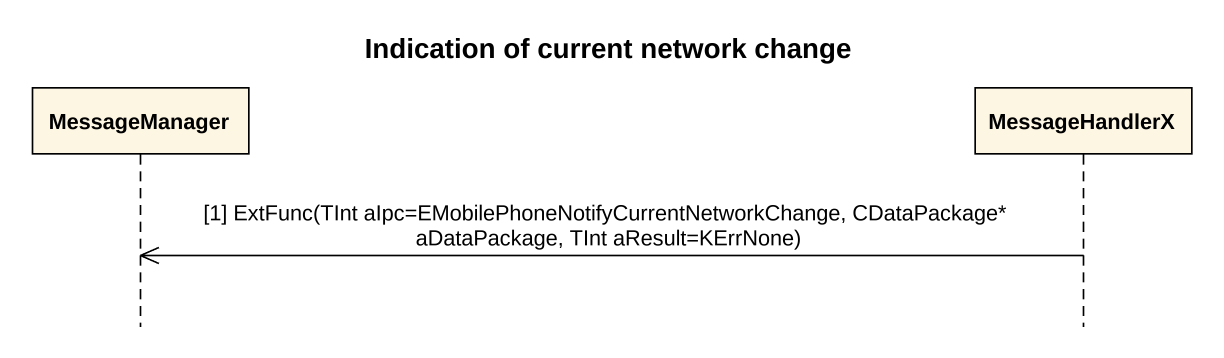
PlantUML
@startuml
title Indication of current network change
hide footbox
participant MessageManager
participant MessageHandlerX

MessageHandlerX ->> MessageManager : [1] ExtFunc(TInt aIpc=EMobilePhoneNotifyCurrentNetworkChange, CDataPackage* aDataPackage, TInt aResult=KErrNone)
@enduml
